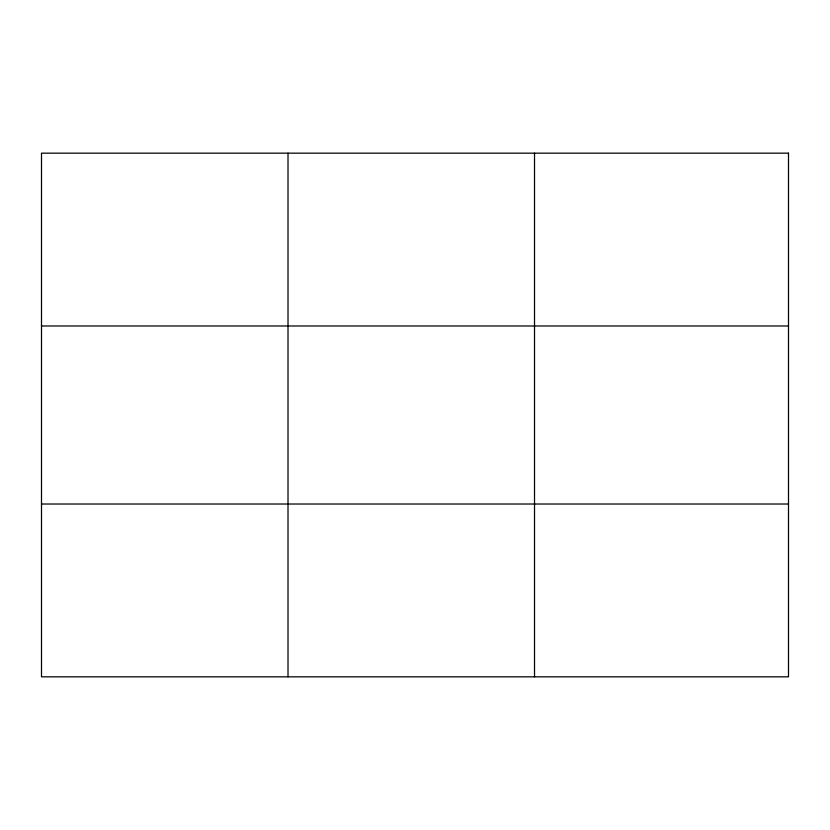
<?xml version="1.0" encoding="UTF-8"?>
<svg xmlns="http://www.w3.org/2000/svg" width="830" height="830" viewBox="0 0 830 830"><rect width="100%" height="100%" fill="white"/><g stroke="black" fill="none" stroke-linecap="round" stroke-linejoin="round"><path stroke-width="1.25" d="M288.01 676.834L288.01 153.166M534.52 676.834L534.52 153.166M41.5 325.983L788.5 325.983M41.5 504.018L788.5 504.018M788.5 153.166L788.5 676.834L41.5 676.834L41.5 153.166L788.5 153.166"/></g></svg>
